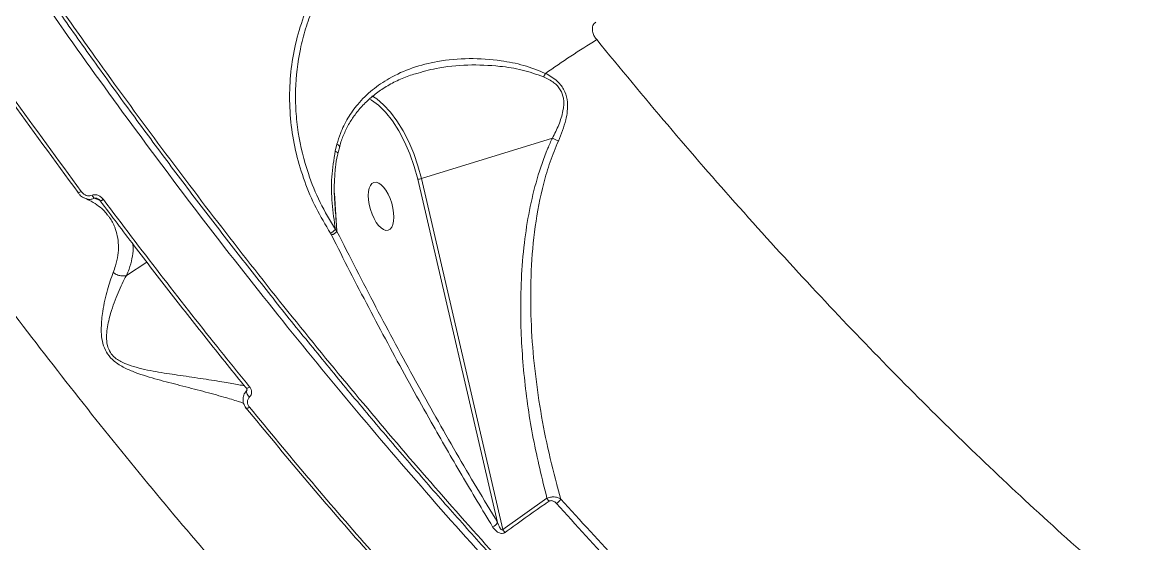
# Model space of a CAD drawing. Header units: millimetres. Extents: x -5550 to 7488, y -4093 to 4627.
# Drawn here: x -2515.5 to -2308.2, y 1665.6 to 1762.6 of the extents above; entities that cross this region are included whole.
import ezdxf

# ---------------------------------------------------------------- set-up
doc = ezdxf.new("R2010")
doc.units = ezdxf.units.MM
doc.layers.add('DIKOM_ОБЪЕКТ', color=7, linetype='Continuous')

msp = doc.modelspace()

# ---------------------------------------------------------------- linework, layer by layer
at = {"layer": 'DIKOM_ОБЪЕКТ', "color": 7, "linetype": 'Continuous', "lineweight": 15}
for p, q in [((-2449.932, 1748.547), (-2450.513, 1748.899)), ((-2457.02, 1739.916), (-2457.333, 1738.65)), ((-2441.328, 1733.528), (-2416.983, 1741.067)), ((-2441.991, 1733.405), (-2427.16, 1669.532)), ((-2426.171, 1668.256), (-2441.328, 1733.528)), ((-2457.018, 1723.707), (-2457.473, 1730.831)), ((-2457.026, 1723.741), (-2457.194, 1725.809)), ((-2458.235, 1723.377), (-2458.068, 1723.077)), ((-2458.068, 1723.077), (-2458.047, 1723.035)), ((-2457.026, 1723.741), (-2457.315, 1724.061)), ((-2457.018, 1723.707), (-2457.026, 1723.741)), ((-2496.153, 1715.489), (-2492.355, 1717.956)), ((-2417.982, 1674.06), (-2426.171, 1668.256))]:
    msp.add_line(p, q, dxfattribs=at)
at = {"layer": 'DIKOM_ОБЪЕКТ', "color": 7, "linetype": 'Continuous', "lineweight": 15, "flags": 128}
for points in [[(-2450.785, 1748.243), (-2450.602, 1748.136), (-2449.293, 1747.17), (-2447.991, 1745.875), (-2446.728, 1744.283), (-2445.534, 1742.433), (-2444.439, 1740.368), (-2443.468, 1738.138), (-2442.646, 1735.798), (-2441.991, 1733.405)], [(-2441.328, 1733.528), (-2441.963, 1735.868), (-2442.754, 1738.161), (-2443.684, 1740.356), (-2444.734, 1742.408), (-2445.88, 1744.27), (-2447.098, 1745.903), (-2448.36, 1747.272), (-2449.64, 1748.345), (-2449.932, 1748.547)], [(-2457.333, 1738.65), (-2457.091, 1738.509), (-2456.928, 1738.374), (-2456.851, 1738.251), (-2456.85, 1738.181)], [(-2505.155, 1730.886), (-2505.162, 1730.908), (-2505.147, 1730.955)], [(-2504.564, 1731.146), (-2504.706, 1731.057), (-2504.835, 1730.984), (-2504.948, 1730.928), (-2505.04, 1730.891), (-2505.107, 1730.876), (-2505.148, 1730.881), (-2505.155, 1730.886)], [(-2500.44, 1729.647), (-2500.589, 1729.555), (-2500.723, 1729.48), (-2500.839, 1729.424), (-2500.932, 1729.39), (-2500.998, 1729.379), (-2501.035, 1729.392), (-2501.037, 1729.395)], [(-2473.24, 1694.76), (-2473.39, 1694.669), (-2473.528, 1694.598), (-2473.651, 1694.55), (-2473.751, 1694.526), (-2473.828, 1694.528), (-2473.876, 1694.555), (-2473.877, 1694.557)], [(-2473.27, 1692.91), (-2473.439, 1693.082), (-2473.591, 1693.269), (-2473.716, 1693.46), (-2473.806, 1693.644), (-2473.857, 1693.81), (-2473.865, 1693.949), (-2473.83, 1694.052), (-2473.809, 1694.077)], [(-2473.298, 1691.004), (-2473.441, 1690.917), (-2473.574, 1690.848), (-2473.693, 1690.8), (-2473.793, 1690.774), (-2473.872, 1690.771), (-2473.926, 1690.792), (-2473.953, 1690.834), (-2473.952, 1690.898)]]:
    msp.add_lwpolyline(points, dxfattribs=at)
at = {"layer": 'DIKOM_ОБЪЕКТ', "color": 7, "linetype": 'Continuous', "lineweight": 15}
for centre, radius, start, end in [((-2313.163, 1604.111), 182.314, 121.61695, 125.20275), ((-2429.189, 1758.704), 12.288, 329.42363, 332.77798), ((-2442.125, 1735.967), 2.566, 272.99595, 288.11157), ((-2501.33, 1730.989), 1.351, 205.24647, 236.83628), ((-2459.583, 1726.152), 3.085, 295.90252, 317.32747), ((-2458.737, 1725.276), 2.299, 286.92205, 318.09327), ((-2458.789, 1725.296), 2.379, 288.16168, 318.10268), ((-2415.847, 1675.187), 2.414, 207.8116, 223.76962), ((-2417.424, 1675.054), 2.315, 301.81972, 330.69102), ((-2428.704, 1670.425), 1.784, 290.40061, 329.96382), ((-2424.022, 1669.462), 2.465, 209.2953, 224.99048)]:
    msp.add_arc(centre, radius, start, end, dxfattribs=at)
msp.add_ellipse((-2448.818, 1728.365), major_axis=(-1.322, 4.462), ratio=0.44303, dxfattribs=at)
for points, knots in [([(-2658.57, 2199.275), (-2659.241, 2197.358), (-2661.051, 2192.192), (-2663.347, 2182.978), (-2665.255, 2171.435), (-2666.363, 2158.869), (-2666.647, 2145.299), (-2666.081, 2130.742), (-2664.68, 2115.522), (-2662.468, 2099.705), (-2659.485, 2083.371), (-2655.684, 2066.254), (-2651.043, 2048.38), (-2645.557, 2029.795), (-2639.347, 2010.908), (-2632.453, 1991.79), (-2624.925, 1972.517), (-2616.641, 1952.776), (-2607.599, 1932.615), (-2597.811, 1912.097), (-2587.615, 1891.912), (-2577.082, 1872.132), (-2566.289, 1852.813), (-2554.934, 1833.402), (-2543.03, 1813.959), (-2530.605, 1794.548), (-2517.757, 1775.331), (-2504.517, 1756.372), (-2490.925, 1737.733), (-2476.933, 1719.356), (-2462.574, 1701.32), (-2447.888, 1683.695), (-2433.2, 1666.87), (-2418.56, 1650.885), (-2404.017, 1635.757), (-2389.333, 1621.244), (-2374.553, 1607.416), (-2359.734, 1594.362), (-2346.057, 1583.015), (-2337.412, 1576.384), (-2333.59, 1573.452)], [0, 0, 0, 0, 0.0156516, 0.0421675, 0.0687039, 0.0952199, 0.122506, 0.1498144, 0.1771006, 0.2036165, 0.230153, 0.256669, 0.2839551, 0.3112635, 0.3385497, 0.3650656, 0.391602, 0.418118, 0.4454042, 0.4727126, 0.4999988, 0.52556, 0.5511396, 0.5767008, 0.6029495, 0.629218, 0.6554666, 0.6819827, 0.7085191, 0.7350351, 0.7623214, 0.7896299, 0.8169161, 0.8434321, 0.8699685, 0.8964846, 0.9237708, 0.9510793, 0.9783655, 1, 1, 1, 1]), ([(-2684.074, 2112.904), (-2684.389, 2109.112), (-2685.021, 2101.525), (-2685.044, 2089.165), (-2684.386, 2076.009), (-2682.951, 2061.994), (-2680.742, 2047.168), (-2677.805, 2031.852), (-2674.167, 2016.113), (-2669.871, 2000.021), (-2664.847, 1983.314), (-2659.082, 1966.026), (-2652.578, 1948.203), (-2645.477, 1930.232), (-2637.819, 1912.179), (-2629.651, 1894.107), (-2620.844, 1875.729), (-2611.403, 1857.094), (-2601.345, 1838.263), (-2590.886, 1819.639), (-2580.071, 1801.279), (-2568.953, 1783.236), (-2557.356, 1765.226), (-2545.303, 1747.313), (-2532.825, 1729.563), (-2520.187, 1712.35), (-2507.435, 1695.721), (-2494.617, 1679.707), (-2481.538, 1664.062), (-2468.233, 1648.859), (-2454.743, 1634.155), (-2442.302, 1621.259), (-2430.94, 1609.976), (-2424.105, 1603.538), (-2420.684, 1600.316)], [0, 0, 0, 0, 0.0311784, 0.062381, 0.0935594, 0.1256442, 0.1577551, 0.1898399, 0.2210201, 0.2522244, 0.2834046, 0.3154897, 0.3476009, 0.379686, 0.410889, 0.4421158, 0.4733189, 0.5054257, 0.5375585, 0.5696654, 0.6009197, 0.6321978, 0.6634522, 0.69561, 0.727794, 0.7599519, 0.7912842, 0.8226406, 0.8539729, 0.886209, 0.9184712, 0.9507072, 0.9753305, 1, 1, 1, 1]), ([(-2555.005, 1803.957), (-2551.062, 1797.753), (-2543.176, 1785.344), (-2530.848, 1766.96), (-2518.2, 1748.762), (-2509.498, 1736.891), (-2505.147, 1730.955)], [0, 0, 0, 0, 0.2485974, 0.4971938, 0.7485966, 1, 1, 1, 1]), ([(-2504.564, 1731.146), (-2508.877, 1737.027), (-2517.503, 1748.79), (-2530.138, 1766.955), (-2542.547, 1785.443), (-2550.541, 1798.019), (-2554.538, 1804.307)], [0, 0, 0, 0, 0.2485973, 0.4971931, 0.7485968, 1, 1, 1, 1]), ([(-2441.988, 1786.969), (-2443.613, 1786.114), (-2446.865, 1784.406), (-2451.163, 1781.148), (-2454.956, 1777.473), (-2458.198, 1773.423), (-2460.927, 1768.997), (-2463.083, 1764.239), (-2464.652, 1759.23), (-2465.614, 1754.036), (-2465.928, 1748.727), (-2465.61, 1743.382), (-2464.674, 1738.104), (-2463.108, 1732.974), (-2461.017, 1728.023), (-2459.162, 1724.924), (-2458.235, 1723.377)], [0, 0, 0, 0, 0.0751067, 0.150214, 0.2212817, 0.2925771, 0.3636453, 0.4347701, 0.5061233, 0.5772491, 0.6483398, 0.7196584, 0.790751, 0.860429, 0.9303186, 1, 1, 1, 1]), ([(-2457.315, 1724.061), (-2458.302, 1725.719), (-2460.291, 1729.061), (-2462.716, 1735.09), (-2464.133, 1740.814), (-2464.699, 1746.039), (-2464.794, 1751.262), (-2464.187, 1756.434), (-2462.9, 1761.415), (-2461.165, 1766.236), (-2458.784, 1770.767), (-2455.823, 1774.894), (-2452.51, 1778.685), (-2447.827, 1782.835), (-2443.464, 1785.209), (-2441.282, 1786.397)], [0, 0, 0, 0, 0.0760596, 0.1532322, 0.25829, 0.3123922, 0.3664939, 0.4715255, 0.5256145, 0.5797029, 0.6847258, 0.7388042, 0.7928831, 0.8964411, 1, 1, 1, 1]), ([(-2510.351, 1766.924), (-2509.459, 1765.64), (-2506.362, 1761.185), (-2500.979, 1753.649), (-2494.218, 1744.339), (-2487.404, 1735.166), (-2480.557, 1726.14), (-2473.675, 1717.264), (-2466.756, 1708.532), (-2459.798, 1699.941), (-2452.798, 1691.489), (-2445.754, 1683.173), (-2438.665, 1674.991), (-2431.529, 1666.941), (-2424.342, 1659.02), (-2417.112, 1651.236), (-2409.861, 1643.613), (-2402.62, 1636.185), (-2395.409, 1628.971), (-2388.23, 1621.976), (-2381.082, 1615.195), (-2373.961, 1608.624), (-2366.865, 1602.263), (-2359.791, 1596.109), (-2352.739, 1590.161), (-2345.706, 1584.416), (-2338.69, 1578.874), (-2331.692, 1573.536), (-2324.729, 1568.415), (-2317.831, 1563.533), (-2311.022, 1558.909), (-2304.31, 1554.549), (-2297.691, 1550.447), (-2291.163, 1546.603), (-2284.723, 1543.015), (-2278.369, 1539.682), (-2272.1, 1536.602), (-2265.914, 1533.776), (-2259.809, 1531.203), (-2253.783, 1528.882), (-2247.85, 1526.82), (-2242.029, 1525.023), (-2236.345, 1523.502), (-2230.809, 1522.258), (-2225.419, 1521.292), (-2220.173, 1520.601), (-2215.07, 1520.185), (-2210.109, 1520.045), (-2205.283, 1520.173), (-2200.613, 1520.604), (-2197.403, 1521.025), (-2195.795, 1521.379), (-2195.649, 1521.411)], [0, 0, 0, 0, 0.0084251, 0.0292333, 0.0500477, 0.0707635, 0.0913836, 0.1119317, 0.1324313, 0.1529057, 0.1733786, 0.1938685, 0.2143959, 0.2349841, 0.2556564, 0.2764361, 0.2972622, 0.3180169, 0.338669, 0.3592425, 0.3797608, 0.4002475, 0.4207261, 0.4412174, 0.4617397, 0.4823162, 0.5029702, 0.5237254, 0.5445648, 0.565375, 0.5860702, 0.6066809, 0.6272298, 0.647741, 0.6682376, 0.6887428, 0.7092723, 0.7298495, 0.7504969, 0.7712378, 0.7920825, 0.8129239, 0.8336672, 0.8543149, 0.8748886, 0.8954098, 0.9158997, 0.9363787, 0.9568671, 0.9773792, 0.9979349, 1, 1, 1, 1]), ([(-2195.368, 1521.576), (-2195.613, 1521.514), (-2198.738, 1520.727), (-2205.34, 1520.252), (-2215.28, 1520.238), (-2225.985, 1521.5), (-2237.344, 1523.91), (-2249.132, 1527.458), (-2261.291, 1532.092), (-2273.767, 1537.754), (-2286.762, 1544.535), (-2300.252, 1552.462), (-2314.201, 1561.532), (-2328.304, 1571.547), (-2342.506, 1582.45), (-2356.756, 1594.165), (-2371.286, 1606.885), (-2386.055, 1620.607), (-2401.018, 1635.308), (-2415.217, 1650.013), (-2428.611, 1664.546), (-2441.181, 1678.759), (-2453.706, 1693.497), (-2466.15, 1708.728), (-2478.379, 1724.285), (-2490.335, 1740.09), (-2500.794, 1754.409), (-2507.232, 1763.568), (-2509.854, 1767.298)], [0, 0, 0, 0, 0.0035461, 0.0451912, 0.0868043, 0.129626, 0.1724826, 0.2153046, 0.2569179, 0.2985632, 0.3401766, 0.3829987, 0.4258557, 0.4686776, 0.5102912, 0.5519366, 0.5935499, 0.636372, 0.6792288, 0.722051, 0.758268, 0.7945271, 0.8307861, 0.867389, 0.9039916, 0.9396728, 0.9754346, 1, 1, 1, 1]), ([(-2408.739, 1759.365), (-2408.887, 1759.566), (-2409.195, 1759.986), (-2409.457, 1760.633), (-2409.561, 1761.228), (-2409.535, 1761.741), (-2409.394, 1762.149), (-2409.18, 1762.443), (-2409.011, 1762.546), (-2408.931, 1762.594)], [0, 0, 0, 0, 0.194384, 0.4036968, 0.5538996, 0.6910054, 0.83507, 0.9219129, 1, 1, 1, 1]), ([(-2144.176, 1587.937), (-2145.257, 1587.433), (-2148.575, 1585.883), (-2154.82, 1584.36), (-2162.818, 1583.272), (-2171.506, 1583.207), (-2180.839, 1584.136), (-2190.816, 1586.103), (-2201.441, 1589.123), (-2212.704, 1593.239), (-2224.641, 1598.496), (-2237.087, 1604.852), (-2249.736, 1612.142), (-2262.461, 1620.246), (-2275.191, 1629.059), (-2288.275, 1638.817), (-2301.681, 1649.525), (-2315.363, 1661.166), (-2328.937, 1673.412), (-2342.352, 1686.186), (-2355.566, 1699.408), (-2368.869, 1713.364), (-2382.216, 1728.048), (-2395.581, 1743.387), (-2404.354, 1754.04), (-2408.739, 1759.365)], [0, 0, 0, 0, 0.0209045, 0.0641637, 0.1074556, 0.1507143, 0.1952215, 0.2397647, 0.2842717, 0.3303885, 0.3765055, 0.4232847, 0.4700641, 0.5140002, 0.5579708, 0.6019074, 0.6471239, 0.6923774, 0.7375949, 0.7807363, 0.8239091, 0.8670507, 0.911356, 0.9556947, 1, 1, 1, 1]), ([(-2418.261, 1753.083), (-2419.595, 1753.625), (-2422.266, 1754.711), (-2427.089, 1755.597), (-2432.488, 1755.994), (-2438.043, 1755.498), (-2443.023, 1754.228), (-2447.096, 1752.415), (-2450.496, 1750.095), (-2453.075, 1747.585), (-2455.043, 1744.818), (-2456.312, 1742.287), (-2456.822, 1740.58), (-2457.02, 1739.916)], [0, 0, 0, 0, 0.0899549, 0.1801567, 0.3068399, 0.4334862, 0.5393772, 0.6451768, 0.7305684, 0.815883, 0.8857282, 0.9555178, 1, 1, 1, 1]), ([(-2442.431, 1753.003), (-2441.162, 1753.372), (-2438.034, 1754.282), (-2432.731, 1754.775), (-2427.355, 1754.546), (-2422.576, 1753.855), (-2419.93, 1752.92), (-2418.609, 1752.453)], [0, 0, 0, 0, 0.1676498, 0.413077, 0.6585871, 0.8295445, 1, 1, 1, 1]), ([(-2456.507, 1739.444), (-2456.501, 1739.474), (-2456.351, 1740.232), (-2455.819, 1741.64), (-2454.892, 1743.619), (-2453.669, 1745.479), (-2452.19, 1747.235), (-2450.428, 1748.869), (-2448.405, 1750.348), (-2446.138, 1751.622), (-2444.129, 1752.519), (-2442.845, 1752.9), (-2442.434, 1753.022)], [0, 0, 0, 0, 0.0042465, 0.1076399, 0.2125139, 0.3189261, 0.4323479, 0.5513851, 0.6759419, 0.8050955, 0.9375381, 1, 1, 1, 1]), ([(-2418.609, 1752.453), (-2417.939, 1752.128), (-2416.731, 1751.541), (-2415.407, 1750.117), (-2414.76, 1748.257), (-2414.942, 1745.996), (-2415.747, 1743.529), (-2416.532, 1741.88), (-2416.975, 1741.067), (-2416.976, 1741.066)], [0, 0, 0, 0, 0.1595569, 0.2875376, 0.4150417, 0.5934641, 0.7962102, 0.9997259, 1, 1, 1, 1]), ([(-2415.867, 1740.511), (-2415.343, 1741.812), (-2414.61, 1743.629), (-2414.166, 1746.064), (-2414.106, 1747.833), (-2414.528, 1749.722), (-2415.834, 1751.597), (-2417.265, 1752.577), (-2418.156, 1753.03), (-2418.261, 1753.083)], [0, 0, 0, 0, 0.2865138, 0.4002756, 0.5163013, 0.6574637, 0.7993942, 0.976348, 1, 1, 1, 1]), ([(-2457.02, 1739.916), (-2456.995, 1739.902), (-2456.837, 1739.819), (-2456.623, 1739.666), (-2456.496, 1739.518), (-2456.545, 1739.465), (-2456.555, 1739.455)], [0, 0, 0, 0, 0.0762954, 0.4741154, 0.8995134, 1, 1, 1, 1]), ([(-2416.983, 1741.067), (-2417.27, 1740.433), (-2418.376, 1737.989), (-2419.907, 1733.51), (-2421.319, 1727.605), (-2422.278, 1721.352), (-2422.813, 1714.815), (-2422.95, 1706.451), (-2422.345, 1696.521), (-2420.722, 1685.138), (-2418.895, 1677.751), (-2417.982, 1674.06)], [0, 0, 0, 0, 0.0310727, 0.1198404, 0.2089556, 0.2979305, 0.3968241, 0.495744, 0.6636324, 0.831972, 1, 1, 1, 1]), ([(-2415.405, 1673.921), (-2415.663, 1674.829), (-2416.642, 1678.277), (-2418.097, 1684.363), (-2419.544, 1692.221), (-2420.542, 1700.175), (-2421.056, 1708.251), (-2421.018, 1716.415), (-2420.305, 1724.624), (-2419.006, 1731.386), (-2417.454, 1736.683), (-2416.396, 1739.235), (-2415.867, 1740.511)], [0, 0, 0, 0, 0.0419955, 0.159524, 0.277494, 0.3953166, 0.5131213, 0.6338766, 0.7545651, 0.8758691, 0.937948, 1, 1, 1, 1]), ([(-2416.976, 1741.066), (-2416.977, 1741.067), (-2416.979, 1741.068), (-2416.981, 1741.067), (-2416.983, 1741.067), (-2416.983, 1741.067)], [0, 0, 0, 0, 0.351492, 0.8152693, 1, 1, 1, 1]), ([(-2415.867, 1740.511), (-2415.9, 1740.525), (-2416.09, 1740.606), (-2416.482, 1740.787), (-2416.801, 1740.967), (-2416.976, 1741.066)], [0, 0, 0, 0, 0.0843685, 0.4972836, 1, 1, 1, 1]), ([(-2457.333, 1738.65), (-2457.598, 1737.05), (-2458.129, 1733.848), (-2457.99, 1728.905), (-2457.541, 1725.682), (-2457.315, 1724.061)], [0, 0, 0, 0, 0.3317426, 0.6638451, 1, 1, 1, 1]), ([(-2457.411, 1729.04), (-2457.427, 1729.205), (-2457.543, 1730.449), (-2457.539, 1732.654), (-2457.341, 1735.442), (-2457.098, 1737.253), (-2456.864, 1738.081), (-2456.836, 1738.178)], [0, 0, 0, 0, 0.0540766, 0.4077315, 0.7134776, 0.9662425, 1, 1, 1, 1]), ([(-2456.84, 1738.184), (-2456.778, 1738.474), (-2456.686, 1738.897), (-2456.562, 1739.318), (-2456.522, 1739.451)], [0, 0, 0, 0, 0.6844408, 1, 1, 1, 1]), ([(-2505.126, 1730.909), (-2505.032, 1730.773), (-2504.768, 1730.389), (-2504.319, 1730.036), (-2503.962, 1729.919), (-2503.892, 1729.896)], [0, 0, 0, 0, 0.306937, 0.864319, 1, 1, 1, 1]), ([(-2502.552, 1730.413), (-2502.686, 1730.368), (-2502.953, 1730.279), (-2503.406, 1730.325), (-2503.863, 1730.5), (-2504.266, 1730.786), (-2504.474, 1731.036), (-2504.564, 1731.146)], [0, 0, 0, 0, 0.1889399, 0.3774258, 0.5791697, 0.8164463, 1, 1, 1, 1]), ([(-2503.918, 1729.877), (-2503.501, 1729.689), (-2502.521, 1729.247), (-2501.304, 1728.429), (-2500.286, 1727.571), (-2499.84, 1726.977), (-2499.655, 1726.732)], [0, 0, 0, 0, 0.2131224, 0.5006405, 0.7939026, 1, 1, 1, 1]), ([(-2503.91, 1729.898), (-2503.746, 1729.829), (-2503.37, 1729.668), (-2502.718, 1729.636), (-2502.288, 1729.784), (-2502.069, 1729.858)], [0, 0, 0, 0, 0.2737331, 0.6321816, 1, 1, 1, 1]), ([(-2500.44, 1729.647), (-2500.535, 1729.76), (-2500.755, 1730.023), (-2501.183, 1730.321), (-2501.666, 1730.502), (-2502.138, 1730.55), (-2502.414, 1730.459), (-2502.552, 1730.413)], [0, 0, 0, 0, 0.1825373, 0.4237657, 0.6274613, 0.8134249, 1, 1, 1, 1]), ([(-2502.069, 1729.858), (-2502.038, 1729.868), (-2501.983, 1729.884), (-2501.855, 1729.887), (-2501.729, 1729.869), (-2501.641, 1729.835), (-2501.612, 1729.824)], [0, 0, 0, 0, 0.2031267, 0.3521248, 0.7862549, 1, 1, 1, 1]), ([(-2502.069, 1729.858), (-2501.991, 1729.83), (-2501.685, 1729.721), (-2501.383, 1729.611), (-2501.158, 1729.53)], [0, 0, 0, 0, 0.2563777, 1, 1, 1, 1]), ([(-2501.611, 1729.827), (-2501.602, 1729.824), (-2501.522, 1729.803), (-2501.349, 1729.702), (-2501.156, 1729.557), (-2501.074, 1729.428), (-2501.048, 1729.387)], [0, 0, 0, 0, 0.0411044, 0.3477494, 0.7924755, 1, 1, 1, 1]), ([(-2501.033, 1729.398), (-2498.933, 1726.601), (-2494.56, 1720.777), (-2487.847, 1712.072), (-2480.915, 1703.285), (-2476.257, 1697.45), (-2473.898, 1694.585), (-2473.876, 1694.558)], [0, 0, 0, 0, 0.2353683, 0.4901036, 0.7439973, 0.9975593, 1, 1, 1, 1]), ([(-2473.24, 1694.76), (-2473.646, 1695.259), (-2475.675, 1697.756), (-2481.266, 1704.709), (-2489.97, 1715.768), (-2496.948, 1725.018), (-2500.44, 1729.647)], [0, 0, 0, 0, 0.0441419, 0.2207153, 0.6100132, 1, 1, 1, 1]), ([(-2457.194, 1725.809), (-2457.203, 1725.922), (-2457.325, 1727.402), (-2457.398, 1728.893), (-2457.465, 1730.27)], [0, 0, 0, 0, 0.0761326, 1, 1, 1, 1]), ([(-2499.642, 1726.695), (-2499.524, 1726.557), (-2498.947, 1725.882), (-2498.094, 1724.098), (-2497.554, 1721.751), (-2497.704, 1719.274), (-2498.07, 1717.571), (-2498.473, 1716.481), (-2498.622, 1716.081)], [0, 0, 0, 0, 0.0505619, 0.2475184, 0.5712407, 0.737402, 0.9035421, 1, 1, 1, 1]), ([(-2458.047, 1723.035), (-2457.762, 1722.468), (-2456.336, 1719.631), (-2452.592, 1712.301), (-2446.725, 1701.191), (-2440.066, 1689.158), (-2433.848, 1678.343), (-2430.004, 1671.95), (-2428.082, 1668.753)], [0, 0, 0, 0, 0.0299884, 0.1499469, 0.3900559, 0.6301647, 0.815083, 1, 1, 1, 1]), ([(-2427.16, 1669.532), (-2429.738, 1673.842), (-2434.894, 1682.46), (-2442.435, 1695.864), (-2449.84, 1709.575), (-2454.626, 1718.996), (-2457.018, 1723.707)], [0, 0, 0, 0, 0.2492679, 0.4985358, 0.7492678, 1, 1, 1, 1]), ([(-2496.153, 1715.489), (-2495.981, 1715.894), (-2495.522, 1716.978), (-2495.08, 1718.656), (-2494.863, 1720.212), (-2494.945, 1721.071), (-2494.972, 1721.36)], [0, 0, 0, 0, 0.191926, 0.5139532, 0.8360299, 1, 1, 1, 1]), ([(-2498.622, 1716.081), (-2498.986, 1715.041), (-2499.723, 1712.938), (-2500.529, 1709.347), (-2500.873, 1706.326), (-2500.806, 1704.142), (-2500.489, 1702.476), (-2499.731, 1700.864), (-2498.379, 1699.413), (-2496.556, 1698.308), (-2493.804, 1697.157), (-2490.287, 1696.12), (-2486.033, 1695.019), (-2481.836, 1693.944), (-2478.237, 1692.954), (-2475.709, 1692.198), (-2474.706, 1691.866), (-2474.372, 1691.756)], [0, 0, 0, 0, 0.1069433, 0.2163295, 0.2893247, 0.3263486, 0.3642509, 0.3977967, 0.4316783, 0.4739164, 0.5144867, 0.5999432, 0.6873605, 0.7843944, 0.8833975, 0.9611325, 1, 1, 1, 1]), ([(-2474.219, 1694.982), (-2474.559, 1695.046), (-2475.613, 1695.246), (-2478.168, 1695.7), (-2481.795, 1696.267), (-2485.947, 1696.893), (-2490.146, 1697.487), (-2493.575, 1698.163), (-2496.251, 1698.992), (-2497.897, 1699.817), (-2498.775, 1700.673), (-2499.355, 1701.507), (-2499.782, 1702.583), (-2499.909, 1704.103), (-2499.705, 1706.138), (-2498.996, 1708.988), (-2497.753, 1712.389), (-2496.686, 1714.519), (-2496.164, 1715.483), (-2496.163, 1715.484)], [0, 0, 0, 0, 0.0382603, 0.1184675, 0.2188431, 0.3192988, 0.4066962, 0.4938458, 0.5332647, 0.5726703, 0.5984765, 0.6032207, 0.6337683, 0.669745, 0.7059653, 0.7791047, 0.8895002, 0.9998907, 1, 1, 1, 1]), ([(-2498.622, 1716.081), (-2498.583, 1716.05), (-2498.332, 1715.847), (-2497.788, 1715.556), (-2496.957, 1715.362), (-2496.428, 1715.443), (-2496.163, 1715.484)], [0, 0, 0, 0, 0.0562553, 0.368573, 0.6842885, 1, 1, 1, 1]), ([(-2496.163, 1715.484), (-2496.162, 1715.484), (-2496.16, 1715.485), (-2496.156, 1715.487), (-2496.154, 1715.488), (-2496.153, 1715.489)], [0, 0, 0, 0, 0.2959751, 0.7061721, 1, 1, 1, 1]), ([(-2473.754, 1694.112), (-2473.937, 1693.907), (-2474.316, 1693.483), (-2474.524, 1692.62), (-2474.434, 1691.702), (-2474.113, 1691.166), (-2473.952, 1690.898)], [0, 0, 0, 0, 0.2380058, 0.4906865, 0.7462914, 1, 1, 1, 1]), ([(-2473.879, 1694.554), (-2473.869, 1694.543), (-2473.808, 1694.477), (-2473.753, 1694.345), (-2473.739, 1694.2), (-2473.75, 1694.135), (-2473.798, 1694.096), (-2473.815, 1694.083)], [0, 0, 0, 0, 0.0487898, 0.2957056, 0.5544991, 0.8426161, 1, 1, 1, 1]), ([(-2473.27, 1692.91), (-2473.165, 1693.03), (-2472.95, 1693.278), (-2472.851, 1693.774), (-2472.931, 1694.299), (-2473.137, 1694.606), (-2473.24, 1694.76)], [0, 0, 0, 0, 0.233845, 0.4824987, 0.7413487, 1, 1, 1, 1]), ([(-2473.298, 1691.004), (-2473.404, 1691.161), (-2473.616, 1691.477), (-2473.698, 1692.018), (-2473.599, 1692.531), (-2473.377, 1692.787), (-2473.27, 1692.91)], [0, 0, 0, 0, 0.2583551, 0.5167569, 0.7678249, 1, 1, 1, 1]), ([(-2473.952, 1690.898), (-2470.343, 1686.528), (-2463.123, 1677.788), (-2452.159, 1665.089), (-2441.114, 1652.679), (-2433.7, 1644.729), (-2429.993, 1640.754)], [0, 0, 0, 0, 0.2491001, 0.4981998, 0.7491003, 1, 1, 1, 1]), ([(-2429.239, 1640.755), (-2432.927, 1644.709), (-2440.305, 1652.618), (-2451.349, 1665.019), (-2462.365, 1677.772), (-2469.654, 1686.593), (-2473.298, 1691.004)], [0, 0, 0, 0, 0.2490991, 0.4981995, 0.7490995, 1, 1, 1, 1]), ([(-2425.765, 1667.719), (-2425.269, 1668.08), (-2422.792, 1669.883), (-2420.064, 1671.811), (-2417.821, 1673.357), (-2417.59, 1673.517)], [0, 0, 0, 0, 0.1831725, 0.9158758, 1, 1, 1, 1]), ([(-2415.405, 1673.921), (-2415.609, 1674.026), (-2416.017, 1674.238), (-2416.778, 1674.347), (-2417.475, 1674.278), (-2417.828, 1674.127), (-2417.982, 1674.06)], [0, 0, 0, 0, 0.2829256, 0.5675098, 0.8111822, 1, 1, 1, 1]), ([(-2417.59, 1673.517), (-2417.537, 1673.547), (-2417.425, 1673.61), (-2417.202, 1673.639), (-2416.944, 1673.599), (-2416.57, 1673.44), (-2416.352, 1673.23), (-2416.203, 1673.087)], [0, 0, 0, 0, 0.1212054, 0.2522789, 0.4115635, 0.599352, 1, 1, 1, 1]), ([(-2371.543, 1628.7), (-2375.185, 1632.21), (-2382.469, 1639.231), (-2393.44, 1650.355), (-2404.429, 1661.867), (-2411.747, 1669.903), (-2415.405, 1673.921)], [0, 0, 0, 0, 0.2491212, 0.4982423, 0.749121, 1, 1, 1, 1]), ([(-2416.203, 1673.087), (-2412.565, 1669.092), (-2405.288, 1661.1), (-2394.307, 1649.594), (-2383.293, 1638.425), (-2375.946, 1631.344), (-2372.273, 1627.804)], [0, 0, 0, 0, 0.2491212, 0.4982433, 0.749122, 1, 1, 1, 1]), ([(-2426.171, 1668.256), (-2426.179, 1668.243), (-2426.195, 1668.216), (-2426.228, 1668.184), (-2426.262, 1668.168), (-2426.3, 1668.163), (-2426.345, 1668.168), (-2426.465, 1668.227), (-2426.62, 1668.406), (-2426.812, 1668.714), (-2426.996, 1669.099), (-2427.106, 1669.389), (-2427.16, 1669.532)], [0, 0, 0, 0, 0.0254544, 0.0517716, 0.0782628, 0.0864717, 0.1150266, 0.1529165, 0.3029964, 0.4907723, 0.7489845, 1, 1, 1, 1]), ([(-2428.082, 1668.753), (-2427.867, 1668.456), (-2427.561, 1668.033), (-2426.952, 1667.654), (-2426.519, 1667.523), (-2426.134, 1667.539), (-2425.903, 1667.625), (-2425.794, 1667.7), (-2425.765, 1667.719)], [0, 0, 0, 0, 0.402992, 0.5733187, 0.7451322, 0.8533441, 0.9617183, 1, 1, 1, 1])]:
    msp.add_open_spline(points, degree=3, knots=knots, dxfattribs=at)

doc.saveas('drawing.dxf')
